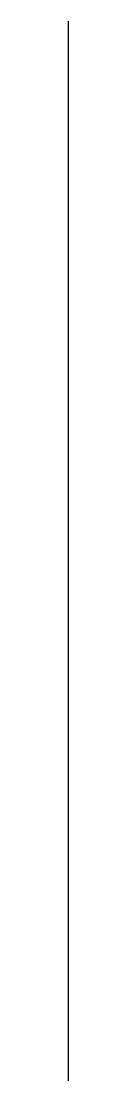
# Model space of a CAD drawing. Header units: millimetres. Extents: x 1 to 1, y 1 to 21.
import ezdxf

# ---------------------------------------------------------------- set-up
doc = ezdxf.new("R2010")
doc.units = ezdxf.units.MM
doc.layers.get('0').update_dxf_attribs({"true_color": 0xffffff})
doc.layers.add('blockref', color=6, linetype='Continuous', lineweight=25, true_color=0xff00ff)

# ---------------------------------------------------------------- blocks, each defined once
blk = doc.blocks.new('block3')
blk.add_line((0, 0), (0, 20))

msp = doc.modelspace()

# ---------------------------------------------------------------- block references
at = {"layer": 'blockref'}
msp.add_blockref('block3', (1, 1), dxfattribs=at)

doc.saveas('drawing.dxf')
